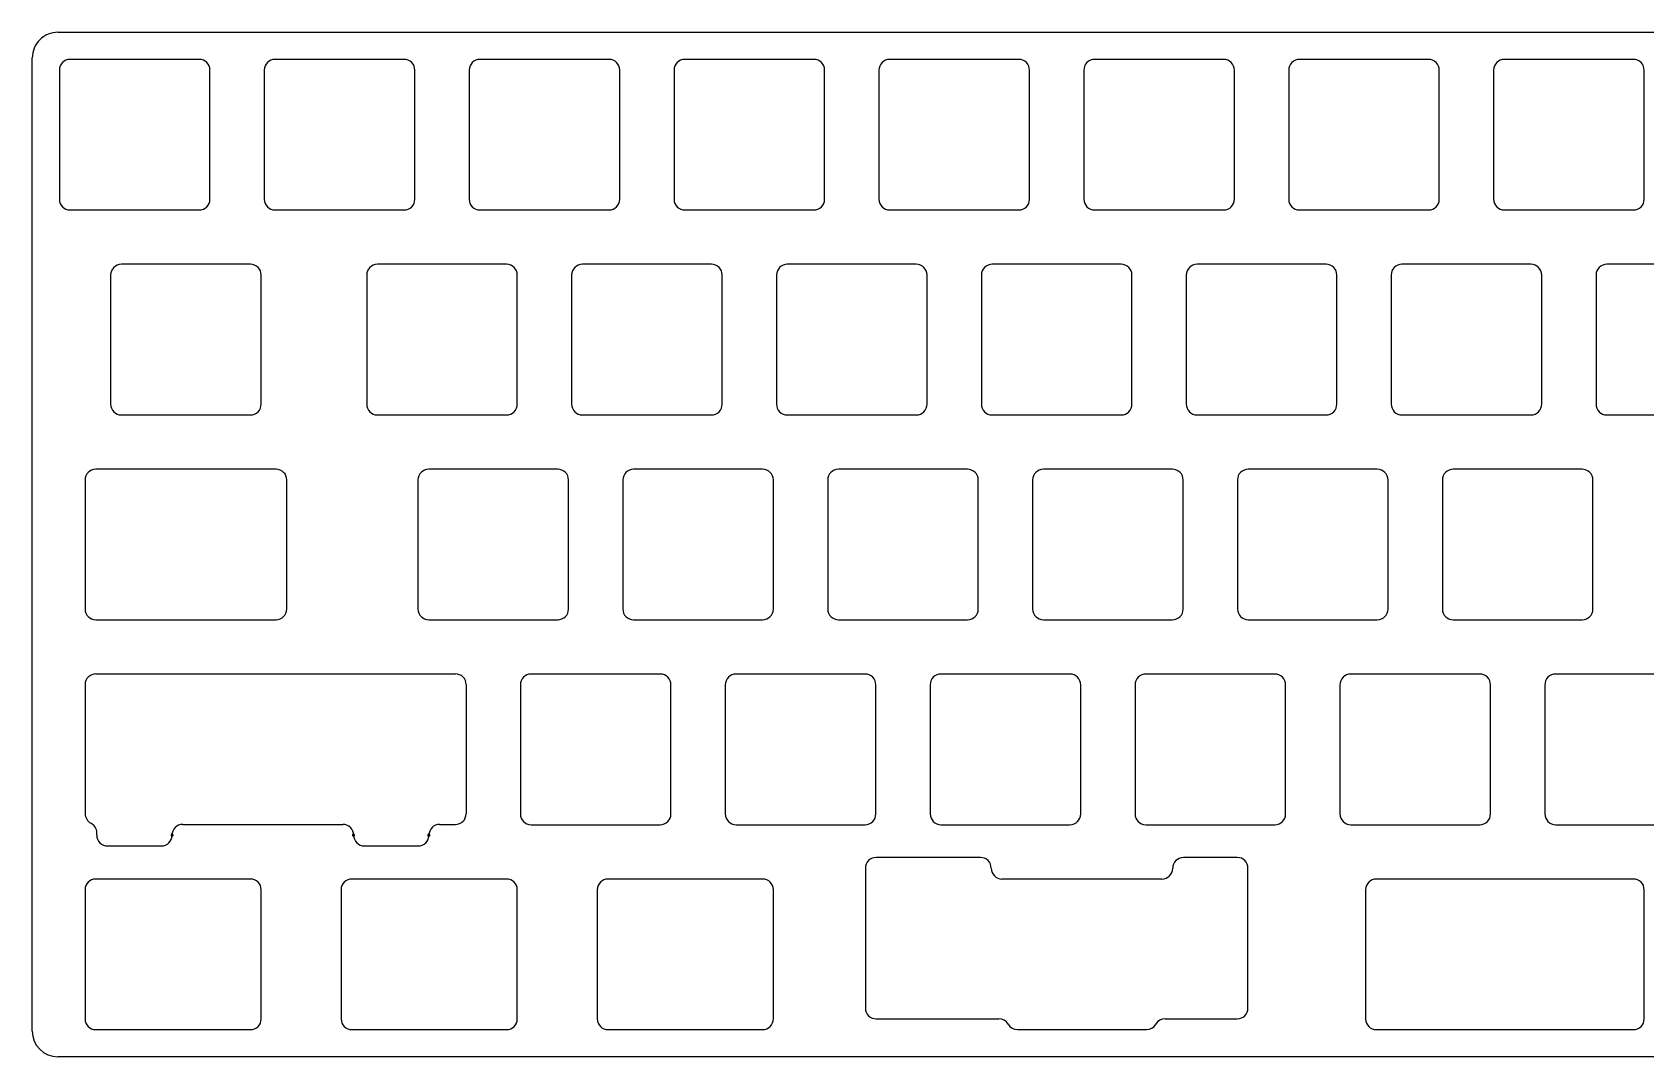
# Model space of a CAD drawing. Extents: x 0 to 286, y -95 to 0.
# Drawn here: x 0.1 to 150.1, y -95.3 to -0.1 of the extents above; entities that cross this region are included whole.
import ezdxf

# ---------------------------------------------------------------- set-up
doc = ezdxf.new("R2010")
doc.units = 0
doc.layers.get('0').update_dxf_attribs({"linetype": 'CONTINUOUS'})

msp = doc.modelspace()

# ---------------------------------------------------------------- linework, layer by layer
at = {"color": 7}
for points in [[(2.48125, -0.099639), (283.46875, -0.099639)], [(0.1, -92.962389), (0.1, -2.480889)], [(15.622997, -2.621629), (3.622991, -2.621629)], [(34.673008, -2.621629), (22.673001, -2.621629)], [(53.723018, -2.621629), (41.723011, -2.621629)], [(72.773028, -2.621629), (60.773022, -2.621629)], [(91.823039, -2.621629), (79.823032, -2.621629)], [(110.873049, -2.621629), (98.873042, -2.621629)], [(129.923059, -2.621629), (117.923053, -2.621629)], [(148.973069, -2.621629), (136.973063, -2.621629)], [(2.62299, -3.62163), (2.62299, -15.621636)], [(16.622998, -15.621636), (16.622998, -3.62163)], [(21.673001, -3.62163), (21.673001, -15.621636)], [(35.673008, -15.621636), (35.673008, -3.62163)], [(40.723011, -3.62163), (40.723011, -15.621636)], [(54.723018, -15.621636), (54.723018, -3.62163)], [(59.773021, -3.62163), (59.773021, -15.621636)], [(73.773029, -15.621636), (73.773029, -3.62163)], [(78.823032, -3.62163), (78.823032, -15.621636)], [(92.823039, -15.621636), (92.823039, -3.62163)], [(97.873042, -3.62163), (97.873042, -15.621636)], [(111.873049, -15.621636), (111.873049, -3.62163)], [(116.923052, -3.62163), (116.923052, -15.621636)], [(130.92306, -15.621636), (130.92306, -3.62163)], [(135.973062, -3.62163), (135.973062, -15.621636)], [(149.97307, -15.621636), (149.97307, -3.62163)], [(3.622991, -16.621637), (15.622997, -16.621637)], [(22.673001, -16.621637), (34.673008, -16.621637)], [(41.723011, -16.621637), (53.723018, -16.621637)], [(60.773022, -16.621637), (72.773028, -16.621637)], [(79.823032, -16.621637), (91.823039, -16.621637)], [(98.873042, -16.621637), (110.873049, -16.621637)], [(117.923053, -16.621637), (129.923059, -16.621637)], [(136.973063, -16.621637), (148.973069, -16.621637)], [(20.3855, -21.671639), (8.385493, -21.671639)], [(44.198013, -21.671639), (32.198006, -21.671639)], [(63.248023, -21.671639), (51.248017, -21.671639)], [(82.298033, -21.671639), (70.298027, -21.671639)], [(101.348044, -21.671639), (89.348037, -21.671639)], [(120.398054, -21.671639), (108.398047, -21.671639)], [(139.448064, -21.671639), (127.448058, -21.671639)], [(158.498075, -21.671639), (146.498068, -21.671639)], [(7.385493, -22.67164), (7.385493, -34.671646)], [(21.3855, -34.671646), (21.3855, -22.67164)], [(31.198006, -22.67164), (31.198006, -34.671646)], [(45.198013, -34.671646), (45.198013, -22.67164)], [(50.248016, -22.67164), (50.248016, -34.671646)], [(64.248024, -34.671646), (64.248024, -22.67164)], [(69.298026, -22.67164), (69.298026, -34.671646)], [(83.298034, -34.671646), (83.298034, -22.67164)], [(88.348037, -22.67164), (88.348037, -34.671646)], [(102.348044, -34.671646), (102.348044, -22.67164)], [(107.398047, -22.67164), (107.398047, -34.671646)], [(121.398054, -34.671646), (121.398054, -22.67164)], [(126.448057, -22.67164), (126.448057, -34.671646)], [(140.448065, -34.671646), (140.448065, -22.67164)], [(145.498068, -22.67164), (145.498068, -34.671646)], [(8.385493, -35.671647), (20.3855, -35.671647)], [(32.198006, -35.671647), (44.198013, -35.671647)], [(51.248017, -35.671647), (63.248023, -35.671647)], [(70.298027, -35.671647), (82.298033, -35.671647)], [(89.348037, -35.671647), (101.348044, -35.671647)], [(108.398047, -35.671647), (120.398054, -35.671647)], [(127.448058, -35.671647), (139.448064, -35.671647)], [(146.498068, -35.671647), (158.498075, -35.671647)], [(5.004242, -41.72165), (5.004242, -53.721657)], [(22.766751, -40.72165), (6.004242, -40.72165)], [(23.766752, -53.721657), (23.766752, -41.72165)], [(35.960508, -41.72165), (35.960508, -53.721657)], [(48.960515, -40.72165), (36.960509, -40.72165)], [(49.960516, -53.721657), (49.960516, -41.72165)], [(55.010519, -41.72165), (55.010519, -53.721657)], [(68.010526, -40.72165), (56.010519, -40.72165)], [(69.010526, -53.721657), (69.010526, -41.72165)], [(74.060529, -41.72165), (74.060529, -53.721657)], [(87.060536, -40.72165), (75.060529, -40.72165)], [(88.060536, -53.721657), (88.060536, -41.72165)], [(93.110539, -41.72165), (93.110539, -53.721657)], [(106.110546, -40.72165), (94.11054, -40.72165)], [(107.110547, -53.721657), (107.110547, -41.72165)], [(112.16055, -41.72165), (112.16055, -53.721657)], [(125.160557, -40.72165), (113.16055, -40.72165)], [(126.160557, -53.721657), (126.160557, -41.72165)], [(131.21056, -41.72165), (131.21056, -53.721657)], [(144.210567, -40.72165), (132.21056, -40.72165)], [(145.210567, -53.721657), (145.210567, -41.72165)], [(6.004242, -54.721657), (22.766751, -54.721657)], [(36.960509, -54.721657), (48.960515, -54.721657)], [(56.010519, -54.721657), (68.010526, -54.721657)], [(75.060529, -54.721657), (87.060536, -54.721657)], [(94.11054, -54.721657), (106.110546, -54.721657)], [(113.16055, -54.721657), (125.160557, -54.721657)], [(132.21056, -54.721657), (144.210567, -54.721657)], [(6.012133, -59.747569), (39.443383, -59.747569)], [(58.485521, -59.77166), (46.485514, -59.77166)], [(77.535531, -59.77166), (65.535524, -59.77166)], [(96.585541, -59.77166), (84.585535, -59.77166)], [(115.635551, -59.77166), (103.635545, -59.77166)], [(134.685562, -59.77166), (122.685555, -59.77166)], [(153.735572, -59.77166), (141.735565, -59.77166)], [(5.012133, -60.747568), (5.012133, -72.747569)], [(40.443383, -60.747568), (40.443383, -72.747569)], [(45.485513, -60.77166), (45.485513, -72.771667)], [(59.485521, -72.771667), (59.485521, -60.77166)], [(64.535524, -60.77166), (64.535524, -72.771667)], [(78.535531, -72.771667), (78.535531, -60.77166)], [(83.585534, -60.77166), (83.585534, -72.771667)], [(97.585542, -72.771667), (97.585542, -60.77166)], [(102.635544, -60.77166), (102.635544, -72.771667)], [(116.635552, -72.771667), (116.635552, -60.77166)], [(121.685555, -60.77166), (121.685555, -72.771667)], [(135.685562, -72.771667), (135.685562, -60.77166)], [(140.735565, -60.77166), (140.735565, -72.771667)], [(6.099132, -74.747569), (6.099132, -74.527015)], [(14.099133, -73.747568), (28.975133, -73.747568)], [(37.975133, -73.747568), (39.443383, -73.747568)], [(46.485514, -73.771668), (58.485521, -73.771668)], [(65.535524, -73.771668), (77.535531, -73.771668)], [(84.585535, -73.771668), (96.585541, -73.771668)], [(103.635545, -73.771668), (115.635551, -73.771668)], [(122.685555, -73.771668), (134.685562, -73.771668)], [(141.735565, -73.771668), (153.735572, -73.771668)], [(7.099132, -75.747568), (12.099133, -75.747568)], [(30.975133, -75.747568), (35.975133, -75.747568)], [(77.566127, -77.82166), (77.566127, -90.821667)], [(88.258873, -76.82162), (78.566127, -76.821659)], [(112.135225, -76.821651), (107.134883, -76.821621)], [(113.135225, -90.821659), (113.135226, -77.821652)], [(20.3855, -78.82167), (6.004242, -78.82167)], [(44.198013, -78.82167), (29.816755, -78.82167)], [(68.010526, -78.82167), (53.629268, -78.82167)], [(105.134882, -78.821622), (90.258874, -78.821622)], [(148.973069, -78.82167), (125.066806, -78.82167)], [(5.004242, -79.821671), (5.004242, -91.821677)], [(21.3855, -91.821677), (21.3855, -79.821671)], [(28.816754, -79.821671), (28.816754, -91.821677)], [(45.198013, -91.821677), (45.198013, -79.821671)], [(52.629267, -79.821671), (52.629267, -91.821677)], [(69.010526, -91.821677), (69.010526, -79.821671)], [(124.066806, -79.821671), (124.066806, -91.821677)], [(149.97307, -91.821677), (149.97307, -79.821671)], [(6.004242, -92.821678), (20.3855, -92.821678)], [(29.816755, -92.821678), (44.198013, -92.821678)], [(53.629268, -92.821678), (68.010526, -92.821678)], [(78.566127, -91.821667), (89.964823, -91.821629)], [(91.696875, -92.821629), (103.696882, -92.821629)], [(105.428933, -91.821629), (112.135225, -91.821659)], [(125.066806, -92.821678), (148.973069, -92.821678)], [(283.46875, -95.343639), (2.48125, -95.343639)]]:
    msp.add_lwpolyline(points, dxfattribs=at)
for points in [[(13.099133, -74.647569)], [(29.975133, -74.647569)], [(36.975133, -74.647569)]]:
    msp.add_lwpolyline(points, close=True, dxfattribs=at)
for points in [[(0.797452, -0.797091), (0.350881, -1.243662), (0.1, -1.849343), (0.1, -2.480889)], [(2.48125, -0.099639), (1.849703, -0.099639), (1.244023, -0.35052), (0.797452, -0.797091)], [(3.622991, -2.621629), (3.070731, -2.62169), (2.62305, -3.06937), (2.62299, -3.62163)], [(16.62301, -3.62163), (16.623005, -3.069342), (16.175285, -2.621628), (15.622997, -2.621629)], [(22.673001, -2.621639), (22.120742, -2.621694), (21.67306, -3.069372), (21.673, -3.62163)], [(35.673009, -3.62163), (35.673004, -3.069347), (35.225291, -2.621635), (34.673008, -2.62163)], [(41.723011, -2.621649), (41.170754, -2.621698), (40.72307, -3.069373), (40.72301, -3.62163)], [(54.723009, -3.62163), (54.723004, -3.069351), (54.275297, -2.62164), (53.723018, -2.62163)], [(60.773022, -2.62156), (60.22075, -2.621659), (59.773081, -3.069359), (59.773021, -3.62163)], [(73.77301, -3.62163), (73.773005, -3.069355), (73.325304, -2.621645), (72.773028, -2.621629)], [(79.11593, -2.91454), (78.928392, -3.10207), (78.823033, -3.356418), (78.823031, -3.62163)], [(79.823032, -2.62167), (79.55782, -2.621662), (79.303467, -2.72701), (79.11593, -2.91454)], [(92.530188, -2.914501), (92.342637, -2.726964), (92.088267, -2.621614), (91.823039, -2.62163)], [(92.823109, -3.62163), (92.823107, -3.356402), (92.717739, -3.102039), (92.530188, -2.914501)], [(98.16594, -2.914544), (97.978403, -3.102071), (97.873043, -3.356419), (97.873041, -3.62163)], [(98.873042, -2.62168), (98.607831, -2.621669), (98.353478, -2.727016), (98.16594, -2.914544)], [(111.580192, -2.914505), (111.392643, -2.726967), (111.138275, -2.621617), (110.873049, -2.62163)], [(111.873109, -3.62163), (111.873107, -3.356404), (111.767741, -3.102043), (111.580192, -2.914505)], [(117.215952, -2.914547), (117.028414, -3.102074), (116.923054, -3.35642), (116.923052, -3.62163)], [(117.923053, -2.621691), (117.657843, -2.621677), (117.40349, -2.727021), (117.215952, -2.914547)], [(130.630196, -2.914508), (130.442649, -2.72697), (130.188284, -2.621618), (129.923059, -2.621629)], [(130.92311, -3.62163), (130.923108, -3.356406), (130.817743, -3.102045), (130.630196, -2.914508)], [(136.973063, -2.621601), (136.420775, -2.621622), (135.973067, -3.069343), (135.973062, -3.62163)], [(149.6802, -2.914511), (149.492655, -2.726974), (149.238292, -2.621621), (148.973069, -2.621629)], [(149.97311, -3.62163), (149.973108, -3.356407), (149.867744, -3.102049), (149.6802, -2.914511)], [(2.623002, -15.621636), (2.623, -16.173918), (3.07071, -16.621632), (3.622991, -16.621637)], [(15.622997, -16.621637), (15.888222, -16.621665), (16.142592, -16.516316), (16.330135, -16.328774)], [(16.330135, -16.328774), (16.517677, -16.141231), (16.623025, -15.886861), (16.622998, -15.621636)], [(21.673003, -15.621636), (21.673002, -15.886853), (21.778359, -16.141207), (21.965895, -16.328743)], [(21.965895, -16.328743), (22.153431, -16.51628), (22.407785, -16.621637), (22.673001, -16.621636)], [(34.673008, -16.621648), (34.938234, -16.621673), (35.192604, -16.516322), (35.380146, -16.328778)], [(35.380146, -16.328778), (35.567688, -16.141234), (35.673036, -15.886862), (35.673009, -15.621636)], [(40.723003, -15.621636), (40.723002, -15.886854), (40.82836, -16.14121), (41.015898, -16.328747)], [(41.015898, -16.328747), (41.203436, -16.516284), (41.457793, -16.621639), (41.723011, -16.621636)], [(53.723018, -16.621658), (53.988245, -16.62168), (54.242615, -16.516327), (54.430157, -16.328781)], [(54.430157, -16.328781), (54.617699, -16.141236), (54.723046, -15.886863), (54.723019, -15.621636)], [(59.773002, -15.621636), (59.773001, -15.886857), (59.878361, -16.141214), (60.065901, -16.328751)], [(60.065901, -16.328751), (60.253442, -16.516289), (60.507802, -16.621643), (60.773022, -16.621637)], [(72.773028, -16.621568), (73.038247, -16.621614), (73.292617, -16.516281), (73.480161, -16.32875)], [(73.480161, -16.32875), (73.667706, -16.141218), (73.773056, -15.886855), (73.773029, -15.621636)], [(78.823103, -15.621636), (78.823101, -16.173894), (79.270774, -16.621599), (79.823032, -16.621636)], [(91.823039, -16.621679), (92.375332, -16.621658), (92.823042, -16.173929), (92.82304, -15.621636)], [(97.873103, -15.621636), (97.873101, -16.173898), (98.32078, -16.621604), (98.873042, -16.621636)], [(110.873049, -16.621689), (111.425343, -16.621662), (111.873052, -16.173931), (111.87305, -15.621636)], [(116.923102, -15.621636), (116.9231, -16.173903), (117.370787, -16.621611), (117.923053, -16.621637)], [(129.923059, -16.621699), (130.475355, -16.621667), (130.923062, -16.173932), (130.92306, -15.621636)], [(135.973102, -15.621636), (135.9731, -16.173907), (136.420793, -16.621617), (136.973063, -16.621637)], [(148.973069, -16.621609), (149.238283, -16.621618), (149.492638, -16.516267), (149.680176, -16.328735)], [(149.680176, -16.328735), (149.867713, -16.141203), (149.973071, -15.886851), (149.97307, -15.621636)], [(8.385493, -21.671731), (7.833245, -21.671735), (7.385547, -22.119393), (7.385492, -22.67164)], [(21.092606, -21.964534), (20.90507, -21.776997), (20.650716, -21.67164), (20.3855, -21.67164)], [(21.385499, -22.67164), (21.385499, -22.406424), (21.280143, -22.15207), (21.092606, -21.964534)], [(32.198006, -21.671644), (31.645744, -21.671696), (31.19806, -22.119378), (31.198005, -22.67164)], [(45.197999, -22.67164), (45.198, -22.119361), (44.750293, -21.671648), (44.198013, -21.67164)], [(51.248017, -21.671655), (50.695757, -21.671701), (50.248071, -22.11938), (50.248016, -22.67164)], [(64.248, -22.67164), (64.248001, -22.119364), (63.800299, -21.671652), (63.248023, -21.671639)], [(70.298027, -21.671665), (69.745769, -21.671706), (69.298081, -22.119382), (69.298026, -22.67164)], [(83.298, -22.67164), (83.298001, -22.119368), (82.850305, -21.671658), (82.298033, -21.671639)], [(88.640931, -21.964545), (88.453394, -22.152076), (88.348036, -22.406427), (88.348036, -22.67164)], [(89.348037, -21.671675), (89.082823, -21.671666), (88.828469, -21.777014), (88.640931, -21.964545)], [(102.055187, -21.964514), (101.867638, -21.776976), (101.61327, -21.671625), (101.348044, -21.67164)], [(102.348099, -22.67164), (102.348099, -22.406414), (102.242735, -22.152052), (102.055187, -21.964514)], [(107.690942, -21.964549), (107.503404, -22.152078), (107.398046, -22.406428), (107.398046, -22.67164)], [(108.398047, -21.671685), (108.132834, -21.671673), (107.87848, -21.777019), (107.690942, -21.964549)], [(121.10519, -21.964517), (120.917644, -21.77698), (120.663278, -21.671628), (120.398054, -21.67164)], [(121.398099, -22.67164), (121.398099, -22.406416), (121.292736, -22.152055), (121.10519, -21.964517)], [(126.740954, -21.964553), (126.553415, -22.15208), (126.448057, -22.406429), (126.448057, -22.67164)], [(127.448058, -21.671696), (127.182846, -21.671681), (126.928492, -21.777025), (126.740954, -21.964553)], [(140.155194, -21.96452), (139.96765, -21.776983), (139.713287, -21.67163), (139.448064, -21.671639)], [(140.4481, -22.67164), (140.4481, -22.406417), (140.342739, -22.152058), (140.155194, -21.96452)], [(145.790964, -21.964556), (145.603426, -22.152082), (145.498067, -22.40643), (145.498067, -22.67164)], [(146.498068, -21.671706), (146.232857, -21.671688), (145.978503, -21.77703), (145.790964, -21.964556)], [(7.385493, -34.671646), (7.385497, -35.223929), (7.83321, -35.671642), (8.385493, -35.671646)], [(20.3855, -35.67174), (20.650733, -35.67174), (20.905101, -35.566371), (21.09264, -35.378814)], [(21.09264, -35.378814), (21.28018, -35.191257), (21.385526, -34.936879), (21.385501, -34.671646)], [(31.197993, -34.671646), (31.197997, -35.223935), (31.645718, -35.67165), (32.198006, -35.671646)], [(44.198013, -35.671653), (44.463238, -35.671676), (44.717606, -35.566326), (44.905148, -35.378783)], [(44.905148, -35.378783), (45.09269, -35.19124), (45.198039, -34.936871), (45.198014, -34.671646)], [(50.247992, -34.671646), (50.247994, -34.936867), (50.353355, -35.191223), (50.540896, -35.37876)], [(50.540896, -35.37876), (50.728437, -35.566297), (50.982797, -35.671652), (51.248017, -35.671647)], [(63.248023, -35.671663), (63.513249, -35.671684), (63.767617, -35.566331), (63.955159, -35.378787)], [(63.955159, -35.378787), (64.1427, -35.191242), (64.248049, -34.936872), (64.248024, -34.671646)], [(69.297992, -34.671646), (69.297994, -34.936868), (69.403356, -35.191227), (69.5909, -35.378764)], [(69.5909, -35.378764), (69.778443, -35.566301), (70.032805, -35.671654), (70.298027, -35.671647)], [(82.298033, -35.671673), (82.56326, -35.671691), (82.817628, -35.566336), (83.005169, -35.37879)], [(83.005169, -35.37879), (83.19271, -35.191244), (83.298059, -34.936873), (83.298034, -34.671646)], [(88.348093, -34.671646), (88.348097, -35.223908), (88.795776, -35.671612), (89.348037, -35.671646)], [(101.348044, -35.671684), (101.900334, -35.67166), (102.348041, -35.223936), (102.348045, -34.671646)], [(107.398093, -34.671646), (107.398097, -35.223912), (107.845782, -35.671617), (108.398047, -35.671646)], [(120.398054, -35.671694), (120.950345, -35.671665), (121.398051, -35.223938), (121.398055, -34.671646)], [(126.448092, -34.671646), (126.448096, -35.223916), (126.895788, -35.671624), (127.448058, -35.671647)], [(139.448064, -35.671704), (140.000357, -35.671669), (140.448061, -35.223939), (140.448065, -34.671646)], [(145.498093, -34.671646), (145.498097, -35.22392), (145.945795, -35.671629), (146.498068, -35.671646)], [(5.297134, -41.014551), (5.109596, -41.202083), (5.004239, -41.456436), (5.004242, -41.72165)], [(6.004242, -40.721681), (5.739027, -40.72167), (5.484672, -40.827019), (5.297134, -41.014551)], [(23.473851, -41.014532), (23.286321, -40.826991), (23.031966, -40.721636), (22.766751, -40.721649)], [(23.76669, -41.72165), (23.766719, -41.456435), (23.66138, -41.202073), (23.473851, -41.014532)], [(36.960509, -40.721648), (36.408244, -40.721699), (35.960558, -41.169386), (35.960509, -41.72165)], [(49.667674, -41.014513), (49.48012, -40.826974), (49.225745, -40.721627), (48.960515, -40.721649)], [(49.96059, -41.72165), (49.960593, -41.45642), (49.855227, -41.202053), (49.667674, -41.014513)], [(56.010519, -40.721658), (55.458256, -40.721703), (55.010568, -41.169387), (55.010519, -41.72165)], [(69.010489, -41.72165), (69.010495, -41.169378), (68.562799, -40.721665), (68.010526, -40.72165)], [(75.060529, -40.721668), (74.508268, -40.721708), (74.060578, -41.169389), (74.060529, -41.72165)], [(87.76768, -41.014522), (87.580132, -40.826983), (87.325763, -40.721633), (87.060536, -40.72165)], [(88.060589, -41.72165), (88.060592, -41.456424), (87.955229, -41.20206), (87.76768, -41.014522)], [(93.403432, -41.014551), (93.215894, -41.202083), (93.110537, -41.456436), (93.11054, -41.72165)], [(94.11054, -40.721679), (93.845325, -40.721669), (93.59097, -40.827018), (93.403432, -41.014551)], [(106.817685, -41.014524), (106.630138, -40.826986), (106.375771, -40.721635), (106.110546, -40.721649)], [(107.11059, -41.72165), (107.110593, -41.456425), (107.005231, -41.202063), (106.817685, -41.014524)], [(112.453442, -41.014554), (112.265904, -41.202085), (112.160547, -41.456437), (112.16055, -41.72165)], [(113.16055, -40.721689), (112.895336, -40.721676), (112.64098, -40.827023), (112.453442, -41.014554)], [(125.867652, -41.014535), (125.680124, -40.826994), (125.425771, -40.721639), (125.160557, -40.72165)], [(126.160489, -41.72165), (126.160518, -41.456437), (126.05518, -41.202076), (125.867652, -41.014535)], [(131.503453, -41.014558), (131.315915, -41.202087), (131.210557, -41.456437), (131.21056, -41.72165)], [(132.21056, -40.721699), (131.945347, -40.721683), (131.690991, -40.827028), (131.503453, -41.014558)], [(144.917691, -41.014533), (144.730149, -40.826995), (144.475788, -40.721642), (144.210567, -40.72165)], [(145.210589, -41.72165), (145.210592, -41.456429), (145.105233, -41.20207), (144.917691, -41.014533)], [(5.004182, -53.721657), (5.004247, -54.273939), (5.451961, -54.721625), (6.004242, -54.721657)], [(22.766751, -54.72169), (23.319037, -54.721662), (23.766741, -54.273943), (23.766751, -53.721657)], [(35.960581, -53.721657), (35.960591, -54.27391), (36.408256, -54.721608), (36.960509, -54.721658)], [(49.667646, -54.428787), (49.855187, -54.241246), (49.960537, -53.98688), (49.960515, -53.721657)], [(55.010482, -53.721657), (55.010487, -53.986879), (55.11585, -54.241236), (55.303394, -54.428772)], [(68.717657, -54.428791), (68.905198, -54.241249), (69.010548, -53.986881), (69.010526, -53.721657)], [(74.060482, -53.721657), (74.060487, -53.98688), (74.165852, -54.241239), (74.353397, -54.428775)], [(87.060536, -54.721675), (87.61282, -54.721655), (88.060526, -54.273941), (88.060536, -53.721657)], [(93.110581, -53.721657), (93.110591, -54.273922), (93.558275, -54.721625), (94.11054, -54.721658)], [(106.110546, -54.721685), (106.662831, -54.72166), (107.110536, -54.273942), (107.110546, -53.721657)], [(112.160482, -53.721657), (112.160547, -54.273942), (112.608266, -54.72163), (113.16055, -54.721657)], [(125.160557, -54.721696), (125.712844, -54.721665), (126.160547, -54.273944), (126.160557, -53.721657)], [(131.210582, -53.721657), (131.210592, -54.273929), (131.658288, -54.721635), (132.21056, -54.721657)], [(144.210567, -54.721706), (144.762856, -54.721669), (145.210557, -54.273946), (145.210567, -53.721657)], [(48.960515, -54.721654), (49.225738, -54.721677), (49.480104, -54.616328), (49.667646, -54.428787)], [(55.303394, -54.428772), (55.490937, -54.616308), (55.745298, -54.721662), (56.010519, -54.721657)], [(68.010526, -54.721665), (68.27575, -54.721685), (68.530116, -54.616333), (68.717657, -54.428791)], [(74.353397, -54.428775), (74.540943, -54.616312), (74.795306, -54.721665), (75.060529, -54.721657)], [(6.012133, -59.747572), (5.459865, -59.747609), (5.012172, -60.1953), (5.012133, -60.747568)], [(40.150491, -60.040457), (39.962955, -59.85292), (39.7086, -59.747564), (39.443383, -59.747568)], [(46.485514, -59.771653), (45.933246, -59.771701), (45.485558, -60.219393), (45.485514, -60.77166)], [(59.485479, -60.77166), (59.485491, -60.219387), (59.037794, -59.771672), (58.485521, -59.77166)], [(65.535524, -59.771663), (64.983258, -59.771705), (64.535568, -60.219394), (64.535524, -60.77166)], [(78.535479, -60.77166), (78.535491, -60.219391), (78.0878, -59.771677), (77.535531, -59.77166)], [(84.585535, -59.771674), (84.320318, -59.771665), (84.065961, -59.877017), (83.878423, -60.064552)], [(97.292679, -60.064533), (97.105133, -59.876994), (96.850766, -59.771644), (96.585541, -59.771659)], [(103.635545, -59.771684), (103.370329, -59.771672), (103.115972, -59.877022), (102.928434, -60.064556)], [(116.342683, -60.064537), (116.155139, -59.876998), (115.900774, -59.771646), (115.635551, -59.771659)], [(122.685555, -59.771594), (122.133255, -59.771619), (121.685543, -60.21936), (121.685555, -60.77166)], [(135.392686, -60.064541), (135.205145, -59.877003), (134.950783, -59.77165), (134.685562, -59.77166)], [(141.735565, -59.771704), (141.470351, -59.771687), (141.215994, -59.877032), (141.028455, -60.064563)], [(40.443371, -60.747568), (40.443379, -60.482352), (40.338026, -60.227995), (40.150491, -60.040457)], [(83.878423, -60.064552), (83.690885, -60.252088), (83.585529, -60.506443), (83.585535, -60.77166)], [(97.58558, -60.77166), (97.585586, -60.506435), (97.480225, -60.252072), (97.292679, -60.064533)], [(102.928434, -60.064556), (102.740895, -60.25209), (102.635539, -60.506444), (102.635545, -60.77166)], [(116.63558, -60.77166), (116.635586, -60.506437), (116.530227, -60.252075), (116.342683, -60.064537)], [(135.685579, -60.77166), (135.685585, -60.506439), (135.580227, -60.252079), (135.392686, -60.064541)], [(141.028455, -60.064563), (140.840916, -60.252094), (140.735559, -60.506446), (140.735565, -60.77166)], [(5.012143, -72.747569), (5.012154, -73.122588), (5.221978, -73.466081), (5.555633, -73.637292)], [(39.443383, -73.747522), (39.995653, -73.747532), (40.443366, -73.29984), (40.443383, -72.747569)], [(45.485471, -72.771667), (45.485486, -73.323963), (45.933219, -73.771676), (46.485514, -73.771668)], [(58.485521, -73.771661), (58.750743, -73.771682), (59.005108, -73.666333), (59.192649, -73.478793)], [(59.192649, -73.478793), (59.38019, -73.291254), (59.485541, -73.036889), (59.485522, -72.771667)], [(64.535472, -72.771667), (64.535487, -73.323966), (64.983225, -73.771681), (65.535524, -73.771667)], [(77.535531, -73.771671), (77.800754, -73.77169), (78.055119, -73.666338), (78.24266, -73.478797)], [(78.24266, -73.478797), (78.4302, -73.291256), (78.535551, -73.03689), (78.535532, -72.771667)], [(83.585571, -72.771667), (83.585586, -73.323932), (84.033271, -73.771632), (84.585535, -73.771668)], [(96.585541, -73.771681), (97.137822, -73.771659), (97.585527, -73.323948), (97.585542, -72.771667)], [(102.635571, -72.771667), (102.635586, -73.323936), (103.083277, -73.771638), (103.635545, -73.771668)], [(115.635551, -73.771691), (116.187834, -73.771663), (116.635537, -73.32395), (116.635552, -72.771667)], [(121.685572, -72.771667), (121.685587, -73.323939), (122.133283, -73.771642), (122.685555, -73.771667)], [(134.685562, -73.771702), (135.237846, -73.771668), (135.685548, -73.323952), (135.685563, -72.771667)], [(140.735572, -72.771667), (140.735587, -73.323943), (141.183289, -73.771648), (141.735565, -73.771667)], [(6.099116, -74.527015), (6.09907, -74.152008), (5.88926, -73.808534), (5.555633, -73.637293)], [(6.09907, -74.747569), (6.099051, -75.012802), (6.204411, -75.267176), (6.391965, -75.454719)], [(12.099133, -75.747572), (12.651411, -75.747554), (13.099116, -75.299848), (13.099133, -74.747569)], [(13.006745, -74.709301), (12.991267, -74.746668), (12.999823, -74.78968), (13.028422, -74.81828)], [(13.099133, -74.647569), (13.058687, -74.647569), (13.022223, -74.671934), (13.006745, -74.709301)], [(13.028422, -74.81828), (13.057022, -74.84688), (13.100034, -74.855435), (13.137401, -74.839957)], [(14.099133, -73.747572), (13.546865, -73.747609), (13.099172, -74.195301), (13.099133, -74.747569)], [(13.169844, -74.676859), (13.15109, -74.658105), (13.125655, -74.647569), (13.099133, -74.647569)], [(13.137401, -74.839957), (13.174769, -74.824479), (13.199133, -74.788016), (13.199133, -74.747569)], [(13.199133, -74.747569), (13.199133, -74.721048), (13.188597, -74.695612), (13.169844, -74.676859)], [(29.682272, -74.040441), (29.494726, -73.852902), (29.240358, -73.747552), (28.975133, -73.747569)], [(29.97517, -74.747569), (29.975178, -74.482344), (29.869819, -74.22798), (29.682272, -74.040441)], [(29.882745, -74.709301), (29.867267, -74.746668), (29.875823, -74.78968), (29.904422, -74.81828)], [(29.975133, -74.647569), (29.934687, -74.647569), (29.898223, -74.671934), (29.882745, -74.709301)], [(29.904422, -74.81828), (29.933022, -74.84688), (29.976034, -74.855435), (30.013401, -74.839957)], [(30.045844, -74.676859), (30.02709, -74.658105), (30.001655, -74.647569), (29.975133, -74.647569)], [(29.97517, -74.747569), (29.975151, -75.012785), (30.080497, -75.267144), (30.26803, -75.454684)], [(30.013401, -74.839957), (30.050769, -74.824479), (30.075133, -74.788016), (30.075133, -74.747569)], [(30.075133, -74.747569), (30.075133, -74.721048), (30.064597, -74.695612), (30.045844, -74.676859)], [(35.975133, -75.747572), (36.527411, -75.747554), (36.975116, -75.299848), (36.975133, -74.747569)], [(36.882745, -74.709301), (36.867267, -74.746668), (36.875823, -74.78968), (36.904422, -74.81828)], [(36.975133, -74.647569), (36.934687, -74.647569), (36.898223, -74.671934), (36.882745, -74.709301)], [(36.904422, -74.81828), (36.933022, -74.84688), (36.976034, -74.855435), (37.013401, -74.839957)], [(37.975133, -73.747572), (37.422865, -73.747609), (36.975172, -74.195301), (36.975133, -74.747569)], [(37.045844, -74.676859), (37.02709, -74.658105), (37.001655, -74.647569), (36.975133, -74.647569)], [(37.013401, -74.839957), (37.050769, -74.824479), (37.075133, -74.788016), (37.075133, -74.747569)], [(37.075133, -74.747569), (37.075133, -74.721048), (37.064597, -74.695612), (37.045844, -74.676859)], [(6.391965, -75.454719), (6.579518, -75.642261), (6.833899, -75.747604), (7.099132, -75.747569)], [(30.26803, -75.454684), (30.455562, -75.642223), (30.709917, -75.747578), (30.975133, -75.747569)], [(77.859014, -77.114549), (77.671476, -77.302086), (77.56612, -77.556442), (77.566126, -77.82166)], [(78.566127, -76.821665), (78.300909, -76.821658), (78.046552, -76.927012), (77.859014, -77.114549)], [(88.966004, -77.114503), (88.778459, -76.926966), (88.524096, -76.821613), (88.258873, -76.82162)], [(89.258919, -77.821621), (89.258914, -77.556398), (89.15355, -77.30204), (88.966004, -77.114503)], [(89.258918, -77.821621), (89.258908, -78.373893), (89.706602, -78.821607), (90.258874, -78.821621)], [(105.841995, -78.528734), (106.029532, -78.341196), (106.134888, -78.08684), (106.134883, -77.821621)], [(107.134883, -76.821622), (106.582603, -76.821632), (106.134893, -77.269341), (106.134883, -77.821621)], [(112.842376, -77.114519), (112.654826, -76.92698), (112.400454, -76.821631), (112.135225, -76.821651)], [(113.135288, -77.821652), (113.135291, -77.556424), (113.029927, -77.302058), (112.842376, -77.114519)], [(5.297126, -79.114558), (5.109587, -79.302095), (5.004233, -79.556453), (5.004241, -79.821671)], [(6.004242, -78.82168), (5.739024, -78.821669), (5.484664, -78.927021), (5.297126, -79.114558)], [(21.385568, -79.821671), (21.38553, -79.269376), (20.937796, -78.821671), (20.3855, -78.821671)], [(29.10964, -79.114563), (28.9221, -79.302097), (28.816746, -79.556454), (28.816754, -79.821671)], [(29.816755, -78.821693), (29.551538, -78.821679), (29.297179, -78.927028), (29.10964, -79.114563)], [(44.9051, -79.114571), (44.717572, -78.927034), (44.463224, -78.821675), (44.198013, -78.821671)], [(45.197968, -79.821671), (45.197976, -79.55646), (45.092629, -79.302108), (44.9051, -79.114571)], [(52.922153, -79.114567), (52.734614, -79.3021), (52.629259, -79.556455), (52.629267, -79.821671)], [(53.629268, -78.821706), (53.364052, -78.821688), (53.109693, -78.927035), (52.922153, -79.114567)], [(69.010568, -79.821671), (69.010475, -79.269409), (68.562789, -78.821741), (68.010526, -78.821671)], [(105.134882, -78.821622), (105.4001, -78.821627), (105.654457, -78.716272), (105.841995, -78.528734)], [(124.359688, -79.114545), (124.17215, -79.302088), (124.066797, -79.55645), (124.066805, -79.821671)], [(125.066806, -78.821644), (124.801584, -78.821643), (124.547225, -78.927003), (124.359688, -79.114545)], [(149.680185, -79.114555), (149.492647, -78.927016), (149.238288, -78.821662), (148.973069, -78.82167)], [(149.973069, -79.821671), (149.973077, -79.556452), (149.867723, -79.302093), (149.680185, -79.114555)], [(77.566072, -90.821667), (77.566087, -91.373967), (78.013827, -91.821682), (78.566127, -91.821667)], [(112.135225, -91.821664), (112.687506, -91.821651), (113.135214, -91.37394), (113.135225, -90.821659)], [(0.1, -92.962389), (0.100028, -94.277506), (1.166133, -95.343612), (2.48125, -95.343639)], [(5.004262, -91.821677), (5.004283, -92.373946), (5.451974, -92.821645), (6.004242, -92.821677)], [(20.3855, -92.82164), (20.93777, -92.82164), (21.38548, -92.373948), (21.385501, -91.821677)], [(28.816761, -91.821677), (28.816782, -92.373951), (29.264481, -92.821653), (29.816755, -92.821678)], [(44.198013, -92.821653), (44.750286, -92.821646), (45.197993, -92.37395), (45.198014, -91.821677)], [(52.629261, -91.821677), (52.629282, -92.373956), (53.076989, -92.821661), (53.629268, -92.821678)], [(68.010526, -92.821666), (68.275755, -92.821712), (68.530134, -92.716372), (68.71768, -92.528828)], [(68.71768, -92.528828), (68.905226, -92.341284), (69.01057, -92.086906), (69.010527, -91.821677)], [(90.83088, -92.321612), (90.65222, -92.012224), (90.32209, -91.821637), (89.964823, -91.821628)], [(90.830828, -92.321641), (91.009481, -92.631031), (91.339609, -92.821621), (91.696875, -92.82163)], [(103.696882, -92.821618), (104.054146, -92.821625), (104.384275, -92.631029), (104.562907, -92.321629)], [(105.428933, -91.821626), (105.071673, -91.82165), (104.741557, -92.012244), (104.562908, -92.321629)], [(124.066762, -91.821677), (124.066783, -92.373971), (124.514513, -92.821681), (125.066806, -92.821677)], [(148.973069, -92.821609), (149.525334, -92.821626), (149.973049, -92.373943), (149.97307, -91.821677)]]:
    msp.add_open_spline(points, degree=3, dxfattribs=at)

doc.saveas('drawing.dxf')
